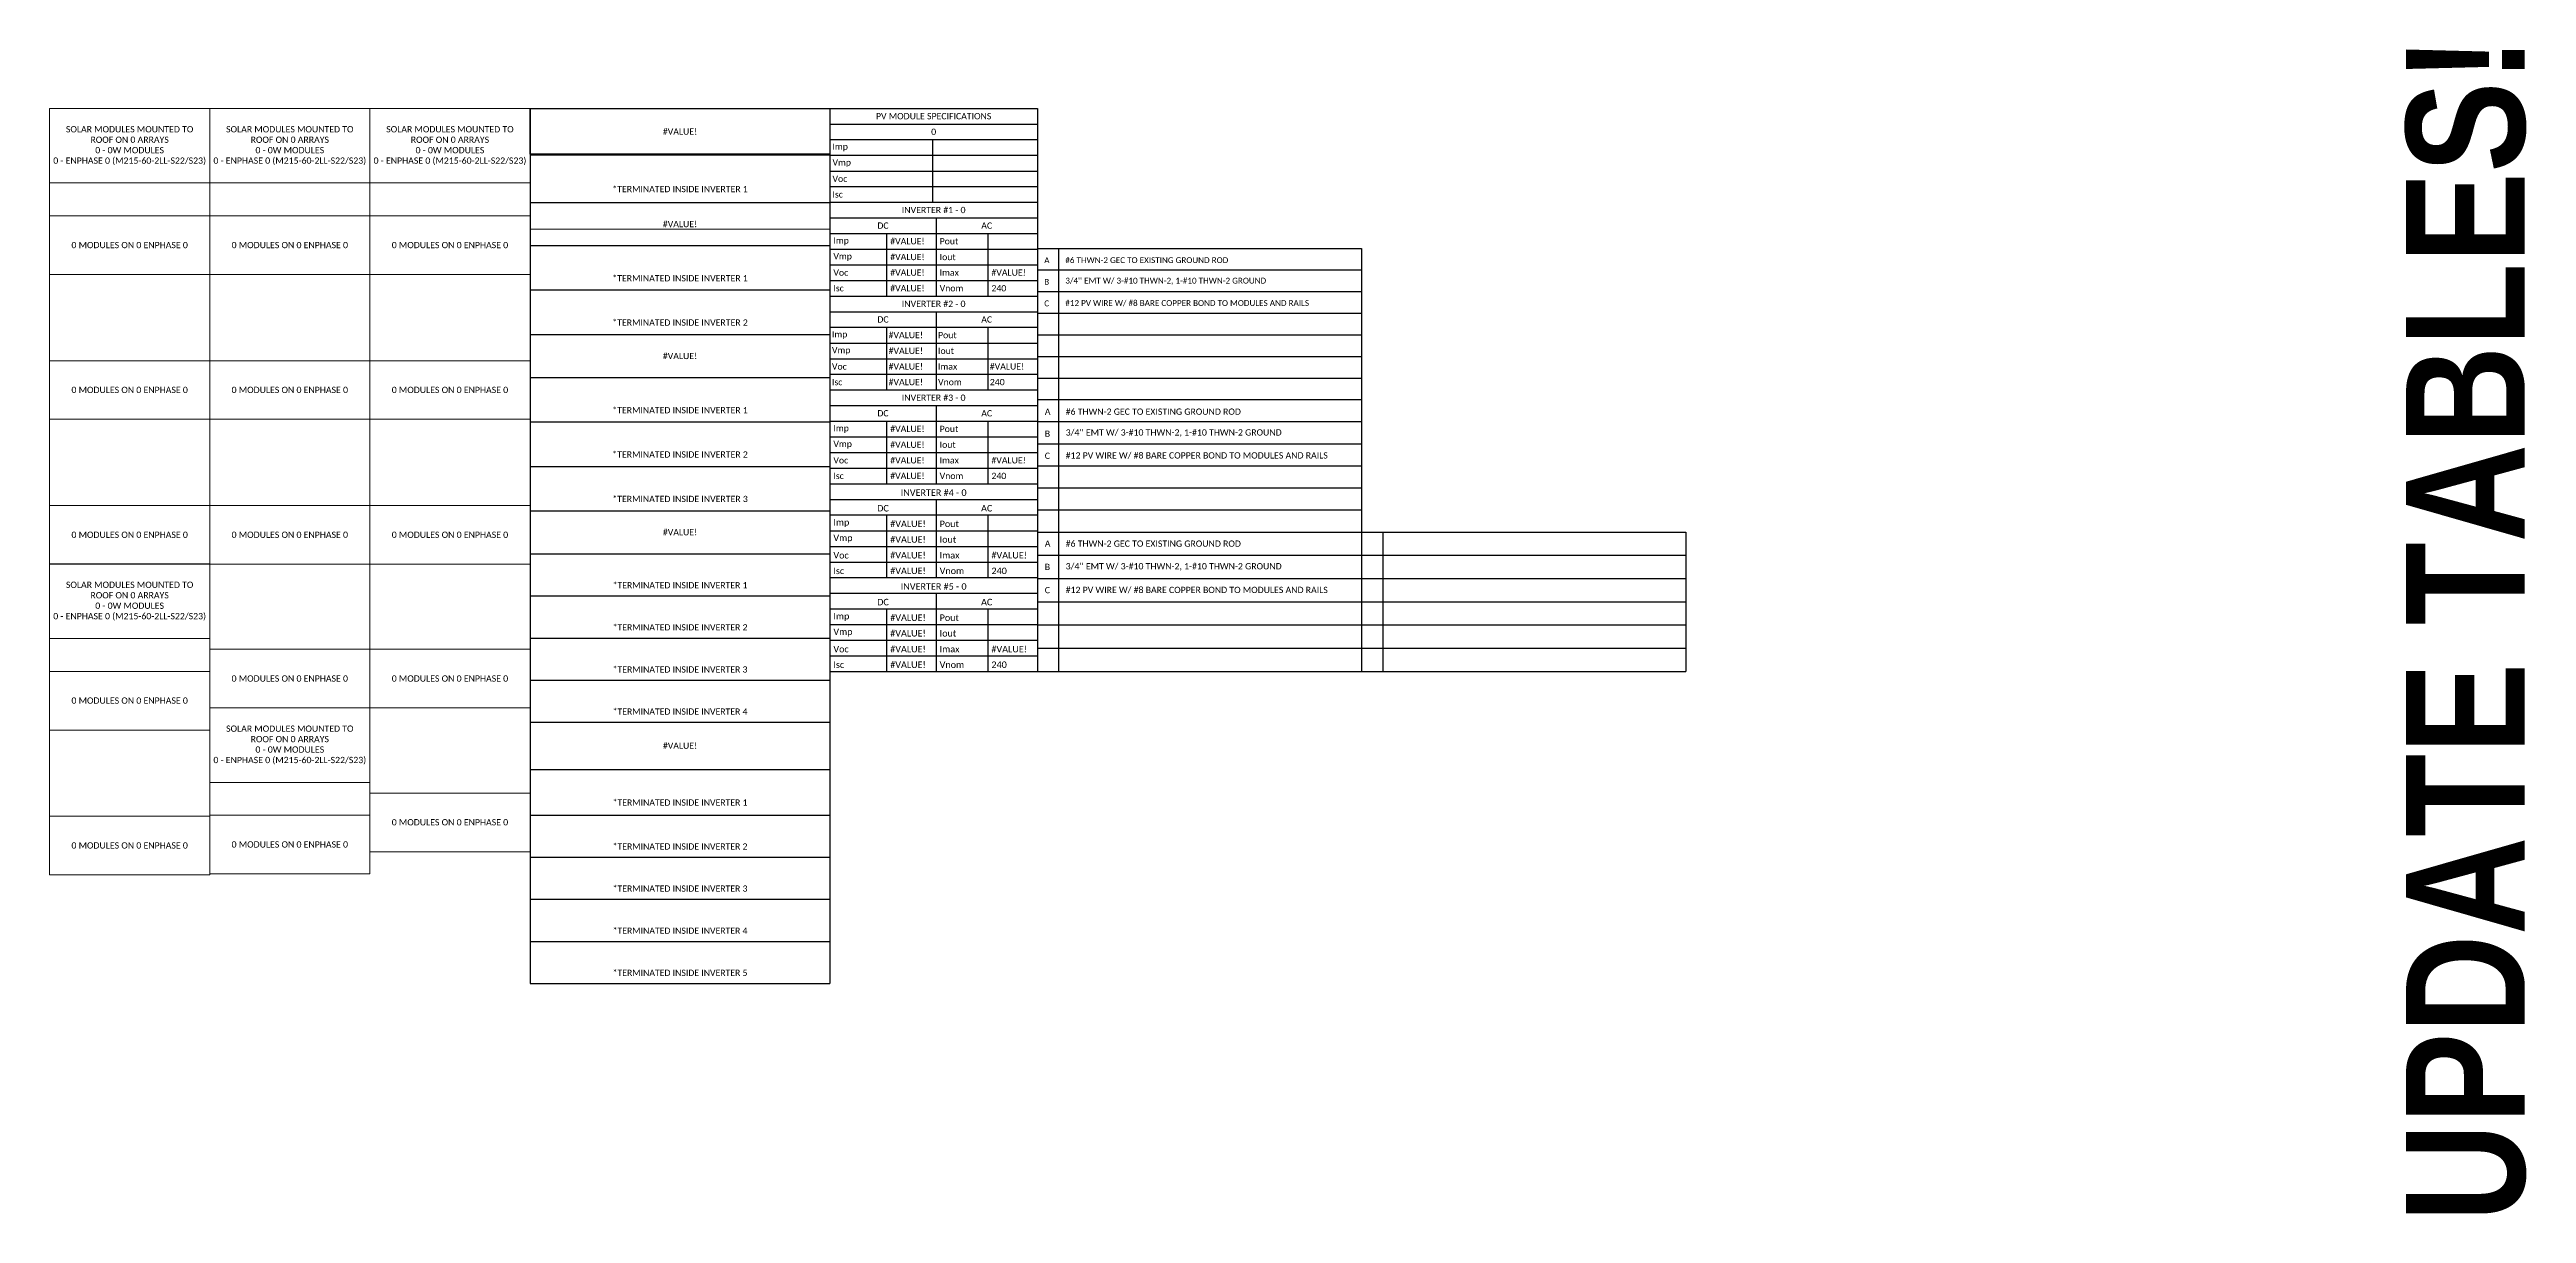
# Model space of a CAD drawing. Header units: feet. Extents: x -13431 to 10992, y 8893 to 29871.
# Drawn here: x 2484 to 3848, y 16821 to 17463 of the extents above; entities that cross this region are included whole.
import ezdxf

# ---------------------------------------------------------------- set-up
doc = ezdxf.new("R2010")
doc.units = ezdxf.units.FT
doc.header["$MEASUREMENT"] = 0
doc.layers.add('LOCKED (NO PRINT)', color=7, linetype='Continuous', plot=False)
doc.layers.add('Z - TITLEBLOCK TXT', color=7, linetype='Continuous')
doc.styles.add('ONE LINE TXT', font='techb___.ttf')
doc.styles.get("Standard").update_dxf_attribs({"font": 'calibri.ttf'})

# ---------------------------------------------------------------- blocks, each defined once
blk = doc.blocks.new('*T76')
at = {"layer": 'Z - TITLEBLOCK TXT', "color": 0, "lineweight": -2, "transparency": 16777216}
for p, q in [((0, 0), (114.2, 0)), ((0, 0), (0, -51.7)), ((114.2, 0), (114.2, -51.7)), ((0, -8.6), (114.2, -8.6)), ((58.4, -8.6), (58.4, -51.7)), ((0, -17.2), (114.2, -17.2)), ((0, -25.9), (114.2, -25.9)), ((31.2, -17.2), (31.2, -51.7)), ((87, -17.2), (87, -51.7)), ((0, -34.5), (114.2, -34.5)), ((0, -43.1), (114.2, -43.1)), ((0, -51.7), (114.2, -51.7))]:
    blk.add_line(p, q, dxfattribs=at)
at = {"layer": 'Z - TITLEBLOCK TXT', "color": 0, "linetype": 'Continuous', "transparency": 16777216, "char_height": 3.454}
for s, insert, width, attachment_point in [('{\\fCalibri|b0|i0|c0;DC', (29.2, -12.9), 54.576, 5), ('{\\fCalibri|b0|i0|c0;INVERTER #1 - 0', (57.1, -4.3), 110.329, 5), ('{\\fCalibri|b0|i0|c0;AC', (86.3, -12.9), 51.898, 5), ('{\\fCalibri|b0|i0|c0;Imp', (1.9, -21.5), 27.368, 4), ('{\\fCalibri|b0|i0|c0;#VALUE!', (33.2, -21.5), 23.351, 4), ('{\\fCalibri|b0|i0|c0;Pout', (60.4, -21.5), 24.69, 4), ('{\\fCalibri|b0|i0|c0;', (88.9, -21.5), 23.351, 4), ('{\\fCalibri|b0|i0|c0;Vmp', (1.9, -30.2), 27.368, 4), ('{\\fCalibri|b0|i0|c0;Voc', (1.9, -38.8), 27.368, 4), ('{\\fCalibri|b0|i0|c0;#VALUE!', (33.2, -30.2), 23.351, 4), ('{\\fCalibri|b0|i0|c0;#VALUE!', (33.2, -38.8), 23.351, 4), ('{\\fCalibri|b0|i0|c0;Iout', (60.4, -30.2), 24.69, 4), ('{\\fCalibri|b0|i0|c0;Imax', (60.4, -38.8), 24.69, 4), ('{\\fCalibri|b0|i0|c0;', (88.9, -30.2), 23.351, 4), ('{\\fCalibri|b0|i0|c0;#VALUE!', (88.9, -38.8), 23.351, 4), ('{\\fCalibri|b0|i0|c0;Isc', (1.9, -47.4), 27.368, 4), ('{\\fCalibri|b0|i0|c0;#VALUE!', (33.2, -47.4), 23.351, 4), ('{\\fCalibri|b0|i0|c0;Vnom', (60.4, -47.4), 24.69, 4), ('{\\fCalibri|b0|i0|c0;240', (88.9, -47.4), 23.351, 4)]:
    blk.add_mtext(s, dxfattribs=dict(at, insert=insert, width=width, attachment_point=attachment_point))
blk = doc.blocks.new('*T77')
at = {"layer": 'Z - TITLEBLOCK TXT', "color": 0, "lineweight": -2, "transparency": 16777216}
for p, q in [((0, 0), (114.2, 0)), ((0, 0), (0, -51.7)), ((114.2, 0), (114.2, -51.7)), ((0, -8.6), (114.2, -8.6)), ((58.4, -8.6), (58.4, -51.7)), ((0, -17.2), (114.2, -17.2)), ((0, -25.9), (114.2, -25.9)), ((31.2, -17.2), (31.2, -51.7)), ((87, -17.2), (87, -51.7)), ((0, -34.5), (114.2, -34.5)), ((0, -43.1), (114.2, -43.1)), ((0, -51.7), (114.2, -51.7))]:
    blk.add_line(p, q, dxfattribs=at)
at = {"layer": 'Z - TITLEBLOCK TXT', "color": 0, "linetype": 'Continuous', "transparency": 16777216, "char_height": 3.454}
for s, insert, width, attachment_point in [('{\\fCalibri|b0|i0|c0;DC', (29.2, -12.9), 56.301, 5), ('{\\fCalibri|b0|i0|c0;INVERTER #2 - 0', (57.1, -4.3), 112.055, 5), ('{\\fCalibri|b0|i0|c0;AC', (86.3, -12.9), 53.623, 5), ('{\\fCalibri|b0|i0|c0;Imp', (1.1, -21.5), 29.094, 4), ('{\\fCalibri|b0|i0|c0;#VALUE!', (32.3, -21.5), 25.077, 4), ('{\\fCalibri|b0|i0|c0;Pout', (59.5, -21.5), 26.416, 4), ('{\\fCalibri|b0|i0|c0;', (88, -21.5), 25.077, 4), ('{\\fCalibri|b0|i0|c0;Vmp', (1.1, -30.2), 29.094, 4), ('{\\fCalibri|b0|i0|c0;Voc', (1.1, -38.8), 29.094, 4), ('{\\fCalibri|b0|i0|c0;#VALUE!', (32.3, -30.2), 25.077, 4), ('{\\fCalibri|b0|i0|c0;#VALUE!', (32.3, -38.8), 25.077, 4), ('{\\fCalibri|b0|i0|c0;Iout', (59.5, -30.2), 26.416, 4), ('{\\fCalibri|b0|i0|c0;Imax', (59.5, -38.8), 26.416, 4), ('{\\fCalibri|b0|i0|c0;', (88, -30.2), 25.077, 4), ('{\\fCalibri|b0|i0|c0;#VALUE!', (88, -38.8), 25.077, 4), ('{\\fCalibri|b0|i0|c0;Isc', (1.1, -47.4), 29.094, 4), ('{\\fCalibri|b0|i0|c0;#VALUE!', (32.3, -47.4), 25.077, 4), ('{\\fCalibri|b0|i0|c0;Vnom', (59.5, -47.4), 26.416, 4), ('{\\fCalibri|b0|i0|c0;240', (88, -47.4), 25.077, 4)]:
    blk.add_mtext(s, dxfattribs=dict(at, insert=insert, width=width, attachment_point=attachment_point))
blk = doc.blocks.new('*T78')
at = {"layer": 'Z - TITLEBLOCK TXT', "color": 0, "lineweight": -2, "transparency": 16777216}
for p, q in [((0, 0), (114.2, 0)), ((0, 0), (0, -51.7)), ((114.2, 0), (114.2, -51.7)), ((0, -8.6), (114.2, -8.6)), ((58.4, -8.6), (58.4, -51.7)), ((0, -17.2), (114.2, -17.2)), ((0, -25.9), (114.2, -25.9)), ((31.2, -17.2), (31.2, -51.7)), ((87, -17.2), (87, -51.7)), ((0, -34.5), (114.2, -34.5)), ((0, -43.1), (114.2, -43.1)), ((0, -51.7), (114.2, -51.7))]:
    blk.add_line(p, q, dxfattribs=at)
at = {"layer": 'Z - TITLEBLOCK TXT', "color": 0, "linetype": 'Continuous', "transparency": 16777216, "char_height": 3.454}
for s, insert, width, attachment_point in [('{\\fCalibri|b0|i0|c0;DC', (29.2, -12.9), 54.576, 5), ('{\\fCalibri|b0|i0|c0;INVERTER #3 - 0', (57.1, -4.3), 110.329, 5), ('{\\fCalibri|b0|i0|c0;AC', (86.3, -12.9), 51.898, 5), ('{\\fCalibri|b0|i0|c0;Imp', (1.9, -21.5), 27.368, 4), ('{\\fCalibri|b0|i0|c0;#VALUE!', (33.2, -21.5), 23.351, 4), ('{\\fCalibri|b0|i0|c0;Pout', (60.4, -21.5), 24.69, 4), ('{\\fCalibri|b0|i0|c0;', (88.9, -21.5), 23.351, 4), ('{\\fCalibri|b0|i0|c0;Vmp', (1.9, -30.2), 27.368, 4), ('{\\fCalibri|b0|i0|c0;Voc', (1.9, -38.8), 27.368, 4), ('{\\fCalibri|b0|i0|c0;#VALUE!', (33.2, -30.2), 23.351, 4), ('{\\fCalibri|b0|i0|c0;#VALUE!', (33.2, -38.8), 23.351, 4), ('{\\fCalibri|b0|i0|c0;Iout', (60.4, -30.2), 24.69, 4), ('{\\fCalibri|b0|i0|c0;Imax', (60.4, -38.8), 24.69, 4), ('{\\fCalibri|b0|i0|c0;', (88.9, -30.2), 23.351, 4), ('{\\fCalibri|b0|i0|c0;#VALUE!', (88.9, -38.8), 23.351, 4), ('{\\fCalibri|b0|i0|c0;Isc', (1.9, -47.4), 27.368, 4), ('{\\fCalibri|b0|i0|c0;#VALUE!', (33.2, -47.4), 23.351, 4), ('{\\fCalibri|b0|i0|c0;Vnom', (60.4, -47.4), 24.69, 4), ('{\\fCalibri|b0|i0|c0;240', (88.9, -47.4), 23.351, 4)]:
    blk.add_mtext(s, dxfattribs=dict(at, insert=insert, width=width, attachment_point=attachment_point))
blk = doc.blocks.new('*T79')
at = {"layer": 'Z - TITLEBLOCK TXT', "color": 0, "lineweight": -2, "transparency": 16777216}
for p, q in [((0, 0), (114.2, 0)), ((0, 0), (0, -51.7)), ((114.2, 0), (114.2, -51.7)), ((0, -8.6), (114.2, -8.6)), ((0, -17.2), (114.2, -17.2)), ((0, -25.8), (114.2, -25.8)), ((56.4, -17.2), (56.4, -51.7)), ((0, -34.5), (114.2, -34.5)), ((0, -43.1), (114.2, -43.1)), ((0, -51.7), (114.2, -51.7))]:
    blk.add_line(p, q, dxfattribs=at)
at = {"layer": 'Z - TITLEBLOCK TXT', "color": 0, "linetype": 'Continuous', "transparency": 16777216, "char_height": 3.454}
for s, insert, width, attachment_point in [('{\\fCalibri|b0|i0|c0;PV MODULE SPECIFICATIONS', (57.1, -4.3), 111.433, 5), ('{\\fCalibri|b0|i0|c0;0', (57.1, -12.9), 111.433, 5), ('{\\fCalibri|b0|i0|c0;Imp', (1.4, -21.5), 53.655, 4), ('{\\fCalibri|b0|i0|c0;', (57.8, -21.5), 55.025, 4), ('{\\fCalibri|b0|i0|c0;Vmp', (1.4, -30.2), 53.655, 4), ('{\\fCalibri|b0|i0|c0;Voc', (1.4, -38.8), 53.655, 4), ('{\\fCalibri|b0|i0|c0;', (57.8, -30.2), 55.025, 4), ('{\\fCalibri|b0|i0|c0;', (57.8, -38.8), 55.025, 4), ('{\\fCalibri|b0|i0|c0;Isc', (1.4, -47.4), 53.655, 4), ('{\\fCalibri|b0|i0|c0;', (57.8, -47.4), 55.025, 4)]:
    blk.add_mtext(s, dxfattribs=dict(at, insert=insert, width=width, attachment_point=attachment_point))
blk = doc.blocks.new('*T80')
at = {"linetype": 'ByBlock', "lineweight": -2, "transparency": 16777216}
for p, q in [((0, 0), (178.5, 0)), ((0, 0), (0, -73)), ((11.6, 0), (11.6, -73)), ((178.5, 0), (178.5, -73)), ((0, -12.1), (178.5, -12.1)), ((0, -24.3), (178.5, -24.3)), ((0, -36.5), (178.5, -36.5)), ((0, -48.6), (178.5, -48.6)), ((0, -60.8), (178.5, -60.8)), ((0, -73), (178.5, -73))]:
    blk.add_line(p, q, dxfattribs=at)
at = {"color": 0, "linetype": 'Continuous', "transparency": 16777216, "char_height": 3.454, "attachment_point": 7}
for s, insert, width in [('{\\fCalibri|b0|i0|c0;A', (4.1, -8.4), 3.454), ('{\\fCalibri|b0|i0|c0;#6 THWN-2 GEC TO EXISTING GROUND ROD', (15.6, -8.4), 158.81), ('{\\fCalibri|b0|i0|c0;B', (4.1, -20.5), 3.454), ("{\\fCalibri|b0|i0|c0;3/4'' EMT W/ 3-#10 THWN-2, 1-#10 THWN-2 GROUND", (15.6, -20.5), 158.81), ('{\\fCalibri|b0|i0|c0;C', (4.1, -32.7), 3.454), ('{\\fCalibri|b0|i0|c0;#12 PV WIRE W/ #8 BARE COPPER BOND TO MODULES AND RAILS', (15.6, -32.7), 158.81), ('{\\fCalibri|b0|i0|c0;', (4.1, -44.9), 3.454), ('{\\fCalibri|b0|i0|c0;', (15.6, -44.9), 158.81), ('{\\fCalibri|b0|i0|c0;', (4.1, -57.1), 3.454), ('{\\fCalibri|b0|i0|c0;', (15.6, -57.1), 158.81), ('{\\fCalibri|b0|i0|c0;', (4.1, -69.2), 3.454), ('{\\fCalibri|b0|i0|c0;', (15.6, -69.2), 158.81)]:
    blk.add_mtext(s, dxfattribs=dict(at, insert=insert, width=width))
blk = doc.blocks.new('*T81')
at = {"linetype": 'ByBlock', "lineweight": -2, "transparency": 16777216}
for p, q in [((0, 0), (357, 0)), ((0, 0), (0, -76.8)), ((11.6, 0), (11.6, -76.8)), ((178.5, 0), (178.5, -76.8)), ((190.1, 0), (190.1, -76.8)), ((357, 0), (357, -76.8)), ((0, -12.8), (357, -12.8)), ((0, -25.6), (357, -25.6)), ((0, -38.4), (357, -38.4)), ((0, -51.2), (357, -51.2)), ((0, -64), (357, -64)), ((0, -76.8), (357, -76.8))]:
    blk.add_line(p, q, dxfattribs=at)
at = {"color": 0, "linetype": 'Continuous', "transparency": 16777216, "char_height": 3.454, "attachment_point": 4}
for s, insert, width in [('{\\fCalibri|b0|i0|c0;A', (4.1, -6.4), 3.454), ('{\\fCalibri|b0|i0|c0;#6 THWN-2 GEC TO EXISTING GROUND ROD', (15.6, -6.4), 158.803), ('{\\fCalibri|b0|i0|c0;', (182.6, -6.4), 3.454), ('{\\fCalibri|b0|i0|c0;', (194.2, -6.4), 158.81), ('{\\fCalibri|b0|i0|c0;B', (4.1, -19.2), 3.454), ("{\\fCalibri|b0|i0|c0;3/4'' EMT W/ 3-#10 THWN-2, 1-#10 THWN-2 GROUND", (15.6, -19.2), 158.803), ('{\\fCalibri|b0|i0|c0;', (182.6, -19.2), 3.454), ('{\\fCalibri|b0|i0|c0;', (194.2, -19.2), 158.81), ('{\\fCalibri|b0|i0|c0;C', (4.1, -32), 3.454), ('{\\fCalibri|b0|i0|c0;#12 PV WIRE W/ #8 BARE COPPER BOND TO MODULES AND RAILS', (15.6, -32), 158.803), ('{\\fCalibri|b0|i0|c0;', (182.6, -32), 3.454), ('{\\fCalibri|b0|i0|c0;', (194.2, -32), 158.81), ('{\\fCalibri|b0|i0|c0;', (4.1, -44.8), 3.454), ('{\\fCalibri|b0|i0|c0;', (15.6, -44.8), 158.803), ('{\\fCalibri|b0|i0|c0;', (182.6, -44.8), 3.454), ('{\\fCalibri|b0|i0|c0;', (194.2, -44.8), 158.81), ('{\\fCalibri|b0|i0|c0;', (4.1, -57.6), 3.454), ('{\\fCalibri|b0|i0|c0;', (15.6, -57.6), 158.803), ('{\\fCalibri|b0|i0|c0;', (182.6, -57.6), 3.454), ('{\\fCalibri|b0|i0|c0;', (194.2, -57.6), 158.81), ('{\\fCalibri|b0|i0|c0;', (4.1, -70.4), 3.454), ('{\\fCalibri|b0|i0|c0;', (15.6, -70.4), 158.803), ('{\\fCalibri|b0|i0|c0;', (182.6, -70.4), 3.454), ('{\\fCalibri|b0|i0|c0;', (194.2, -70.4), 158.81)]:
    blk.add_mtext(s, dxfattribs=dict(at, insert=insert, width=width))
blk = doc.blocks.new('*T82')
at = {"linetype": 'ByBlock', "lineweight": -2, "transparency": 16777216}
for p, q in [((0, 0), (178.5, 0)), ((0, 0), (0, -83.3)), ((11.6, 0), (11.6, -83.3)), ((178.5, 0), (178.5, -83.3)), ((0, -11.8), (178.5, -11.8)), ((0, -23.7), (178.5, -23.7)), ((0, -35.7), (178.5, -35.7)), ((0, -47.6), (178.5, -47.6)), ((0, -59.5), (178.5, -59.5)), ((0, -71.4), (178.5, -71.4)), ((0, -83.3), (178.5, -83.3))]:
    blk.add_line(p, q, dxfattribs=at)
at = {"color": 0, "linetype": 'Continuous', "transparency": 16777216, "char_height": 3.212, "attachment_point": 7}
for s, insert, width in [('{\\fCalibri|b0|i0|c0;A', (3.8, -8.1), 4.025), ('{\\fCalibri|b0|i0|c0;#6 THWN-2 GEC TO EXISTING GROUND ROD', (15.4, -8.1), 159.38), ('{\\fCalibri|b0|i0|c0;B', (3.8, -20), 4.025), ("{\\fCalibri|b0|i0|c0;3/4'' EMT W/ 3-#10 THWN-2, 1-#10 THWN-2 GROUND", (15.4, -20), 159.38), ('{\\fCalibri|b0|i0|c0;C', (3.8, -31.9), 4.025), ('{\\fCalibri|b0|i0|c0;#12 PV WIRE W/ #8 BARE COPPER BOND TO MODULES AND RAILS', (15.4, -31.9), 159.38), ('{\\fCalibri|b0|i0|c0;', (3.8, -43.8), 4.025), ('{\\fCalibri|b0|i0|c0;', (15.4, -43.8), 159.38), ('{\\fCalibri|b0|i0|c0;', (3.8, -55.7), 4.025), ('{\\fCalibri|b0|i0|c0;', (3.8, -67.6), 4.025), ('{\\fCalibri|b0|i0|c0;', (15.4, -55.7), 159.38), ('{\\fCalibri|b0|i0|c0;', (15.4, -67.6), 159.38), ('{\\fCalibri|b0|i0|c0;', (3.8, -79.5), 4.025), ('{\\fCalibri|b0|i0|c0;', (15.4, -79.5), 159.38)]:
    blk.add_mtext(s, dxfattribs=dict(at, insert=insert, width=width))
blk = doc.blocks.new('*T83')
at = {"color": 9, "linetype": 'ByBlock', "lineweight": 30, "true_color": 0xa7bfde, "transparency": 16777216}
blk.add_line((0, 0), (114.2, 0), dxfattribs=at)
at = {"color": 0, "linetype": 'ByBlock', "lineweight": -2, "transparency": 16777216}
for p, q in [((0, 0), (0, -51.7)), ((114.2, 0), (114.2, -51.7)), ((0, -8.6), (114.2, -8.6)), ((58.4, -8.6), (58.4, -51.7)), ((0, -17.2), (114.2, -17.2)), ((0, -25.9), (114.2, -25.9)), ((31.2, -17.2), (31.2, -51.7)), ((87, -17.2), (87, -51.7)), ((0, -34.5), (114.2, -34.5)), ((0, -43.1), (114.2, -43.1)), ((0, -51.7), (114.2, -51.7))]:
    blk.add_line(p, q, dxfattribs=at)
at = {"color": 0, "transparency": 16777216, "char_height": 3.571}
for s, insert, width, attachment_point in [('{\\fCalibri|b0|i0|c0;DC', (29.2, -15.3), 54.576, 8), ('{\\fCalibri|b0|i0|c0;INVERTER #4 - 0', (57.1, -6.7), 110.329, 8), ('{\\fCalibri|b0|i0|c0;AC', (86.3, -15.3), 51.898, 8), ('{\\fCalibri|b0|i0|c0;Imp', (1.9, -23.9), 27.368, 7), ('{\\fCalibri|b0|i0|c0;#VALUE!', (33.2, -23.9), 23.351, 7), ('{\\fCalibri|b0|i0|c0;Pout', (60.4, -23.9), 24.69, 7), ('{\\fCalibri|b0|i0|c0;', (88.9, -23.9), 23.351, 7), ('{\\fCalibri|b0|i0|c0;Vmp', (1.9, -32.5), 27.368, 7), ('{\\fCalibri|b0|i0|c0;Voc', (1.9, -41.2), 27.368, 7), ('{\\fCalibri|b0|i0|c0;#VALUE!', (33.2, -32.5), 23.351, 7), ('{\\fCalibri|b0|i0|c0;#VALUE!', (33.2, -41.2), 23.351, 7), ('{\\fCalibri|b0|i0|c0;Iout', (60.4, -32.5), 24.69, 7), ('{\\fCalibri|b0|i0|c0;Imax', (60.4, -41.2), 24.69, 7), ('{\\fCalibri|b0|i0|c0;', (88.9, -32.5), 23.351, 7), ('{\\fCalibri|b0|i0|c0;#VALUE!', (88.9, -41.2), 23.351, 7), ('{\\fCalibri|b0|i0|c0;Isc', (1.9, -49.8), 27.368, 7), ('{\\fCalibri|b0|i0|c0;#VALUE!', (33.2, -49.8), 23.351, 7), ('{\\fCalibri|b0|i0|c0;Vnom', (60.4, -49.8), 24.69, 7), ('{\\fCalibri|b0|i0|c0;240', (88.9, -49.8), 23.351, 7)]:
    blk.add_mtext(s, dxfattribs=dict(at, insert=insert, width=width, attachment_point=attachment_point))
blk = doc.blocks.new('*T84')
at = {"color": 9, "linetype": 'ByBlock', "lineweight": 30, "true_color": 0xa7bfde, "transparency": 16777216}
blk.add_line((0, 0), (114.2, 0), dxfattribs=at)
at = {"color": 0, "linetype": 'ByBlock', "lineweight": -2, "transparency": 16777216}
for p, q in [((0, 0), (0, -51.7)), ((114.2, 0), (114.2, -51.7)), ((0, -8.6), (114.2, -8.6)), ((58.4, -8.6), (58.4, -51.7)), ((0, -17.2), (114.2, -17.2)), ((0, -25.9), (114.2, -25.9)), ((31.2, -17.2), (31.2, -51.7)), ((87, -17.2), (87, -51.7)), ((0, -34.5), (114.2, -34.5)), ((0, -43.1), (114.2, -43.1)), ((0, -51.7), (114.2, -51.7))]:
    blk.add_line(p, q, dxfattribs=at)
at = {"color": 0, "transparency": 16777216, "char_height": 3.571}
for s, insert, width, attachment_point in [('{\\fCalibri|b0|i0|c0;DC', (29.2, -15.3), 54.576, 8), ('{\\fCalibri|b0|i0|c0;INVERTER #5 - 0', (57.1, -6.7), 110.329, 8), ('{\\fCalibri|b0|i0|c0;AC', (86.3, -15.3), 51.898, 8), ('{\\fCalibri|b0|i0|c0;Imp', (1.9, -23.9), 27.368, 7), ('{\\fCalibri|b0|i0|c0;#VALUE!', (33.2, -23.9), 23.351, 7), ('{\\fCalibri|b0|i0|c0;Pout', (60.4, -23.9), 24.69, 7), ('{\\fCalibri|b0|i0|c0;', (88.9, -23.9), 23.351, 7), ('{\\fCalibri|b0|i0|c0;Vmp', (1.9, -32.5), 27.368, 7), ('{\\fCalibri|b0|i0|c0;Voc', (1.9, -41.2), 27.368, 7), ('{\\fCalibri|b0|i0|c0;#VALUE!', (33.2, -32.5), 23.351, 7), ('{\\fCalibri|b0|i0|c0;#VALUE!', (33.2, -41.2), 23.351, 7), ('{\\fCalibri|b0|i0|c0;Iout', (60.4, -32.5), 24.69, 7), ('{\\fCalibri|b0|i0|c0;Imax', (60.4, -41.2), 24.69, 7), ('{\\fCalibri|b0|i0|c0;', (88.9, -32.5), 23.351, 7), ('{\\fCalibri|b0|i0|c0;#VALUE!', (88.9, -41.2), 23.351, 7), ('{\\fCalibri|b0|i0|c0;Isc', (1.9, -49.8), 27.368, 7), ('{\\fCalibri|b0|i0|c0;#VALUE!', (33.2, -49.8), 23.351, 7), ('{\\fCalibri|b0|i0|c0;Vnom', (60.4, -49.8), 24.69, 7), ('{\\fCalibri|b0|i0|c0;240', (88.9, -49.8), 23.351, 7)]:
    blk.add_mtext(s, dxfattribs=dict(at, insert=insert, width=width, attachment_point=attachment_point))
blk = doc.blocks.new('*T85')
at = {"color": 9, "linetype": 'ByBlock', "lineweight": 30, "true_color": 0xa7bfde, "transparency": 16777216}
blk.add_line((0, 0), (165.1, 0), dxfattribs=at)
at = {"color": 0, "linetype": 'ByBlock', "lineweight": -2, "transparency": 16777216}
for p, q in [((0, 0), (0, -144)), ((165.1, 0), (165.1, -144)), ((0, -26.1), (165.1, -26.1)), ((0, -51.2), (165.1, -51.2)), ((0, -74.4), (165.1, -74.4)), ((0, -97.6), (165.1, -97.6)), ((0, -120.8), (165.1, -120.8)), ((0, -144), (165.1, -144))]:
    blk.add_line(p, q, dxfattribs=at)
at = {"color": 0, "transparency": 16777216, "char_height": 3.438, "width": 156.91, "attachment_point": 5}
for s, insert in [('{\\fCalibri|b0|i0|c0;#VALUE!', (82.6, -13)), ('{\\fCalibri|b0|i0|c0;^J^J*TERMINATED INSIDE INVERTER 1', (82.6, -38.6)), ('{\\fCalibri|b0|i0|c0;^J^J*TERMINATED INSIDE INVERTER 2', (82.6, -62.8)), ('{\\fCalibri|b0|i0|c0;^J^J*TERMINATED INSIDE INVERTER 3', (82.6, -86)), ('{\\fCalibri|b0|i0|c0;^J^J*TERMINATED INSIDE INVERTER 4', (82.6, -109.2)), ('{\\fCalibri|b0|i0|c0;^J^J*TERMINATED INSIDE INVERTER 5', (82.6, -132.4))]:
    blk.add_mtext(s, dxfattribs=dict(at, insert=insert))
blk = doc.blocks.new('*T86')
at = {"color": 9, "linetype": 'ByBlock', "lineweight": 30, "true_color": 0xa7bfde, "transparency": 16777216}
blk.add_line((0, 0), (165.1, 0), dxfattribs=at)
at = {"color": 0, "linetype": 'ByBlock', "lineweight": -2, "transparency": 16777216}
for p, q in [((0, 0), (0, -116.5)), ((165.1, 0), (165.1, -116.5)), ((0, -23.7), (165.1, -23.7)), ((0, -46.9), (165.1, -46.9)), ((0, -70.1), (165.1, -70.1)), ((0, -93.3), (165.1, -93.3)), ((0, -116.5), (165.1, -116.5))]:
    blk.add_line(p, q, dxfattribs=at)
at = {"color": 0, "transparency": 16777216, "char_height": 3.438, "width": 156.91, "attachment_point": 5}
for s, insert in [('{\\fCalibri|b0|i0|c0;#VALUE!', (82.6, -11.8)), ('{\\fCalibri|b0|i0|c0;^J^J*TERMINATED INSIDE INVERTER 1', (82.6, -35.3)), ('{\\fCalibri|b0|i0|c0;^J^J*TERMINATED INSIDE INVERTER 2', (82.6, -58.5)), ('{\\fCalibri|b0|i0|c0;^J^J*TERMINATED INSIDE INVERTER 3', (82.6, -81.7)), ('{\\fCalibri|b0|i0|c0;^J^J*TERMINATED INSIDE INVERTER 4', (82.6, -104.9))]:
    blk.add_mtext(s, dxfattribs=dict(at, insert=insert))
blk = doc.blocks.new('*T87')
at = {"layer": 'Z - TITLEBLOCK TXT', "color": 0, "lineweight": -2, "transparency": 16777216}
for p, q in [((0, 0), (165.1, 0)), ((0, 0), (0, -97.2)), ((165.1, 0), (165.1, -97.2)), ((0, -23.7), (165.1, -23.7)), ((0, -48.2), (165.1, -48.2)), ((0, -72.7), (165.1, -72.7)), ((0, -97.2), (165.1, -97.2))]:
    blk.add_line(p, q, dxfattribs=at)
at = {"layer": 'Z - TITLEBLOCK TXT', "color": 0, "linetype": 'Continuous', "transparency": 16777216, "char_height": 3.454, "width": 156.91, "attachment_point": 5}
for s, insert in [('{\\fCalibri|b0|i0|c0;#VALUE!', (82.6, -11.9)), ('{\\fCalibri|b0|i0|c0;^J^J*TERMINATED INSIDE INVERTER 1', (82.6, -36)), ('{\\fCalibri|b0|i0|c0;^J^J*TERMINATED INSIDE INVERTER 2', (82.6, -60.4)), ('{\\fCalibri|b0|i0|c0;^J^J*TERMINATED INSIDE INVERTER 3', (82.6, -84.9))]:
    blk.add_mtext(s, dxfattribs=dict(at, insert=insert))
blk = doc.blocks.new('*T88')
at = {"layer": 'Z - TITLEBLOCK TXT', "color": 0, "lineweight": -2, "transparency": 16777216}
for p, q in [((0, 0), (165.1, 0)), ((0, 0), (0, -72.7)), ((165.1, 0), (165.1, -72.7)), ((0, -23.7), (165.1, -23.7)), ((0, -48.2), (165.1, -48.2)), ((0, -72.7), (165.1, -72.7))]:
    blk.add_line(p, q, dxfattribs=at)
at = {"layer": 'Z - TITLEBLOCK TXT', "color": 0, "linetype": 'Continuous', "transparency": 16777216, "char_height": 3.454, "width": 156.91, "attachment_point": 5}
for s, insert in [('{\\fCalibri|b0|i0|c0;#VALUE!', (82.6, -11.9)), ('{\\fCalibri|b0|i0|c0;^J^J*TERMINATED INSIDE INVERTER 1', (82.6, -36)), ('{\\fCalibri|b0|i0|c0;^J^J*TERMINATED INSIDE INVERTER 2', (82.6, -60.4))]:
    blk.add_mtext(s, dxfattribs=dict(at, insert=insert))
blk = doc.blocks.new('*T89')
at = {"layer": 'Defpoints', "color": 8, "linetype": 'ByBlock', "lineweight": 0, "transparency": 16777216}
for p, q in [((0, -51.8), (0, -66.5)), ((165.1, -51.8), (165.1, -66.5)), ((0, -66.5), (165.1, -66.5))]:
    blk.add_line(p, q, dxfattribs=at)
at = {"layer": 'Z - TITLEBLOCK TXT', "color": 0, "lineweight": -2, "transparency": 16777216}
for p, q in [((0, 0), (165.1, 0)), ((0, 0), (0, -51.8)), ((165.1, 0), (165.1, -51.8)), ((0, -25.6), (165.1, -25.6)), ((0, -51.8), (165.1, -51.8))]:
    blk.add_line(p, q, dxfattribs=at)
at = {"layer": 'Z - TITLEBLOCK TXT', "color": 0, "linetype": 'Continuous', "transparency": 16777216, "char_height": 3.454, "width": 155.095, "attachment_point": 5}
for s, insert in [('{\\fCalibri|b0|i0|c0;#VALUE!', (82.6, -12.8)), ('{\\fCalibri|b0|i0|c0;^J^J*TERMINATED INSIDE INVERTER 1', (82.6, -38.7))]:
    blk.add_mtext(s, dxfattribs=dict(at, insert=insert))
blk = doc.blocks.new('*T90')
at = {"layer": 'Defpoints', "color": 8, "linetype": 'ByBlock', "lineweight": 0, "transparency": 16777216}
for p, q in [((0, 0), (88.2, 0)), ((0, 0), (0, -171.2)), ((88.2, 0), (88.2, -171.2)), ((0, -41.1), (88.2, -41.1)), ((0, -59.2), (88.2, -59.2)), ((0, -91.5), (88.2, -91.5)), ((0, -139), (88.2, -139)), ((0, -171.2), (88.2, -171.2))]:
    blk.add_line(p, q, dxfattribs=at)
at = {"color": 0, "linetype": 'Continuous', "transparency": 16777216, "width": 83.574, "attachment_point": 5}
for s, insert, char_height in [('{\\fCalibri|b0|i0|c0;SOLAR MODULES MOUNTED TO ROOF ON 0 ARRAYS^J0 - 0W MODULES^J0 - ENPHASE 0 (M215-60-2LL-S22/S23)', (44.1, -20.5), 3.4544), ('{\\fCalibri|b0|i0|c0;', (44.1, -50.2), 3.454), ('{\\fCalibri|b0|i0|c0;0 MODULES ON 0 ENPHASE 0', (44.1, -75.3), 3.454), ('{\\fCalibri|b0|i0|c0;', (44.1, -115.2), 3.454), ('{\\fCalibri|b0|i0|c0;0 MODULES ON 0 ENPHASE 0', (44.1, -155.1), 3.454)]:
    blk.add_mtext(s, dxfattribs=dict(at, insert=insert, char_height=char_height))
blk = doc.blocks.new('*T91')
at = {"layer": 'Defpoints', "color": 8, "linetype": 'ByBlock', "lineweight": 0, "transparency": 16777216}
for p, q in [((0, 0), (88.2, 0)), ((0, 0), (0, -330.2)), ((88.2, 0), (88.2, -330.2)), ((0, -41.1), (88.2, -41.1)), ((0, -59.2), (88.2, -59.2)), ((0, -91.5), (88.2, -91.5)), ((0, -139), (88.2, -139)), ((0, -171.2), (88.2, -171.2)), ((0, -218.7), (88.2, -218.7)), ((0, -251), (88.2, -251)), ((0, -298), (88.2, -298)), ((0, -330.2), (88.2, -330.2))]:
    blk.add_line(p, q, dxfattribs=at)
at = {"color": 0, "linetype": 'Continuous', "transparency": 16777216, "width": 83.574, "attachment_point": 5}
for s, insert, char_height in [('{\\fCalibri|b0|i0|c0;SOLAR MODULES MOUNTED TO ROOF ON 0 ARRAYS^J0 - 0W MODULES^J0 - ENPHASE 0 (M215-60-2LL-S22/S23)', (44.1, -20.5), 3.4544), ('{\\fCalibri|b0|i0|c0;', (44.1, -50.2), 3.454), ('{\\fCalibri|b0|i0|c0;0 MODULES ON 0 ENPHASE 0', (44.1, -75.3), 3.454), ('{\\fCalibri|b0|i0|c0;', (44.1, -115.2), 3.454), ('{\\fCalibri|b0|i0|c0;0 MODULES ON 0 ENPHASE 0', (44.1, -155.1), 3.454), ('{\\fCalibri|b0|i0|c0;', (44.1, -195), 3.454), ('{\\fCalibri|b0|i0|c0;0 MODULES ON 0 ENPHASE 0', (44.1, -234.9), 3.454), ('{\\fCalibri|b0|i0|c0;', (44.1, -274.5), 3.454), ('{\\fCalibri|b0|i0|c0;0 MODULES ON 0 ENPHASE 0', (44.1, -314.1), 3.454)]:
    blk.add_mtext(s, dxfattribs=dict(at, insert=insert, char_height=char_height))
blk = doc.blocks.new('*T92')
at = {"layer": 'Defpoints', "color": 8, "linetype": 'ByBlock', "lineweight": 0, "transparency": 16777216}
for p, q in [((0, 0), (88.2, 0)), ((0, 0), (0, -409.5)), ((88.2, 0), (88.2, -409.5)), ((0, -41.1), (88.2, -41.1)), ((0, -59.2), (88.2, -59.2)), ((0, -91.5), (88.2, -91.5)), ((0, -139), (88.2, -139)), ((0, -171.2), (88.2, -171.2)), ((0, -218.7), (88.2, -218.7)), ((0, -251), (88.2, -251)), ((0, -298), (88.2, -298)), ((0, -330.2), (88.2, -330.2)), ((0, -377.2), (88.2, -377.2)), ((0, -409.5), (88.2, -409.5))]:
    blk.add_line(p, q, dxfattribs=at)
at = {"color": 0, "linetype": 'Continuous', "transparency": 16777216, "width": 83.574, "attachment_point": 5}
for s, insert, char_height in [('{\\fCalibri|b0|i0|c0;SOLAR MODULES MOUNTED TO ROOF ON 0 ARRAYS^J0 - 0W MODULES^J0 - ENPHASE 0 (M215-60-2LL-S22/S23)', (44.1, -20.5), 3.4544), ('{\\fCalibri|b0|i0|c0;', (44.1, -50.2), 3.454), ('{\\fCalibri|b0|i0|c0;0 MODULES ON 0 ENPHASE 0', (44.1, -75.3), 3.454), ('{\\fCalibri|b0|i0|c0;', (44.1, -115.2), 3.454), ('{\\fCalibri|b0|i0|c0;0 MODULES ON 0 ENPHASE 0', (44.1, -155.1), 3.454), ('{\\fCalibri|b0|i0|c0;', (44.1, -195), 3.454), ('{\\fCalibri|b0|i0|c0;0 MODULES ON 0 ENPHASE 0', (44.1, -234.9), 3.454), ('{\\fCalibri|b0|i0|c0;', (44.1, -274.5), 3.454), ('{\\fCalibri|b0|i0|c0;0 MODULES ON 0 ENPHASE 0', (44.1, -314.1), 3.454), ('{\\fCalibri|b0|i0|c0;', (44.1, -353.7), 3.454), ('{\\fCalibri|b0|i0|c0;0 MODULES ON 0 ENPHASE 0', (44.1, -393.3), 3.454)]:
    blk.add_mtext(s, dxfattribs=dict(at, insert=insert, char_height=char_height))
blk = doc.blocks.new('*T93')
at = {"layer": 'Defpoints', "color": 8, "linetype": 'ByBlock', "lineweight": 0, "transparency": 16777216}
for p, q in [((0, 0), (88.2, 0)), ((0, 0), (0, -251)), ((88.2, 0), (88.2, -251)), ((0, -41.1), (88.2, -41.1)), ((0, -59.2), (88.2, -59.2)), ((0, -91.5), (88.2, -91.5)), ((0, -139), (88.2, -139)), ((0, -171.2), (88.2, -171.2)), ((0, -218.7), (88.2, -218.7)), ((0, -251), (88.2, -251))]:
    blk.add_line(p, q, dxfattribs=at)
at = {"color": 0, "linetype": 'Continuous', "transparency": 16777216, "width": 83.574, "attachment_point": 5}
for s, insert, char_height in [('{\\fCalibri|b0|i0|c0;SOLAR MODULES MOUNTED TO ROOF ON 0 ARRAYS^J0 - 0W MODULES^J0 - ENPHASE 0 (M215-60-2LL-S22/S23)', (44.1, -20.5), 3.4544), ('{\\fCalibri|b0|i0|c0;', (44.1, -50.2), 3.454), ('{\\fCalibri|b0|i0|c0;0 MODULES ON 0 ENPHASE 0', (44.1, -75.3), 3.454), ('{\\fCalibri|b0|i0|c0;', (44.1, -115.2), 3.454), ('{\\fCalibri|b0|i0|c0;0 MODULES ON 0 ENPHASE 0', (44.1, -155.1), 3.454), ('{\\fCalibri|b0|i0|c0;', (44.1, -195), 3.454), ('{\\fCalibri|b0|i0|c0;0 MODULES ON 0 ENPHASE 0', (44.1, -234.9), 3.454)]:
    blk.add_mtext(s, dxfattribs=dict(at, insert=insert, char_height=char_height))
blk = doc.blocks.new('*T94')
at = {"layer": 'Defpoints', "color": 8, "linetype": 'ByBlock', "lineweight": 0, "transparency": 16777216}
for p, q in [((0, 0), (88.2, 0)), ((0, 0), (0, -91.5)), ((88.2, 0), (88.2, -91.5)), ((0, -41.1), (88.2, -41.1)), ((0, -59.2), (88.2, -59.2)), ((0, -91.5), (88.2, -91.5))]:
    blk.add_line(p, q, dxfattribs=at)
at = {"color": 0, "linetype": 'Continuous', "transparency": 16777216, "width": 80.036, "attachment_point": 5}
for s, insert, char_height in [('{\\fCalibri|b0|i0|c0;SOLAR MODULES MOUNTED TO ROOF ON 0 ARRAYS^J0 - 0W MODULES^J0 - ENPHASE 0 (M215-60-2LL-S22/S23)', (44.1, -20.5), 3.4544), ('{\\fCalibri|b0|i0|c0;', (44.1, -50.2), 3.454), ('{\\fCalibri|b0|i0|c0;0 MODULES ON 0 ENPHASE 0', (44.1, -75.3), 3.454)]:
    blk.add_mtext(s, dxfattribs=dict(at, insert=insert, char_height=char_height))

msp = doc.modelspace()

# ---------------------------------------------------------------- linework, layer by layer
at = {"layer": 'Z - TITLEBLOCK TXT', "linetype": 'Continuous'}
msp.add_lwpolyline([(2748.5, 17430.17), (2913.61, 17430.17), (2913.61, 17405.03), (2748.5, 17405.03)], close=True, dxfattribs=at)

# ---------------------------------------------------------------- block references
for name, p in [('*T93', (2484, 17430.17)), ('*T91', (2572.17, 17430.17)), ('*T92', (2660.33, 17430.17)), ('*T89', (2748.5, 17430.17)), ('*T79', (2913.61, 17430.17)), ('*T88', (2748.5, 17378.33)), ('*T76', (2913.61, 17378.48)), ('*T82', (3027.79, 17353.02)), ('*T77', (2913.61, 17326.78)), ('*T87', (2748.5, 17305.65)), ('*T78', (2913.61, 17275.08)), ('*T80', (3027.79, 17269.74)), ('*T83', (2913.61, 17223.37)), ('*T86', (2748.5, 17208.49)), ('*T81', (3027.79, 17196.78)), ('*T90', (2484, 17179.21)), ('*T84', (2913.61, 17171.67)), ('*T94', (2572.17, 17099.96)), ('*T85', (2748.5, 17092.07))]:
    msp.add_blockref(name, p)

# ---------------------------------------------------------------- texts
at = {"layer": 'LOCKED (NO PRINT)', "color": 1, "linetype": 'Continuous', "style": 'ONE LINE TXT'}
msp.add_text('UPDATE TABLES!', height=65.3687, rotation=90, dxfattribs=at).set_placement((3846.61, 16816.86))

doc.saveas('drawing.dxf')
